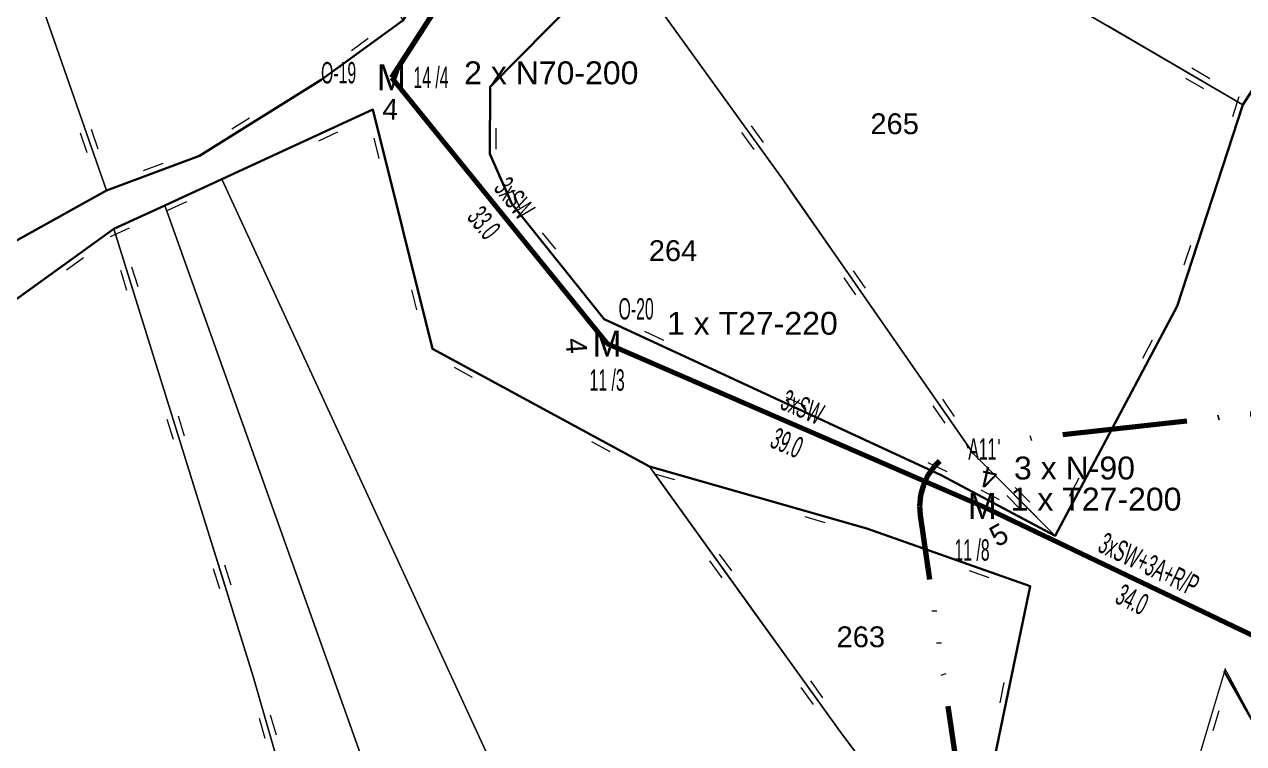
# Model space of a CAD drawing. Header units: millimetres. Extents: x 614452 to 616952, y 4151662 to 4153442.
# Drawn here: x 615834.9 to 615951.9, y 4152348.5 to 4152417.6 of the extents above; entities that cross this region are included whole.
import ezdxf
from ezdxf.enums import TextEntityAlignment as Align
from ezdxf.xclip import XClip

# ---------------------------------------------------------------- set-up
doc = ezdxf.new("R2010")
doc.units = ezdxf.units.MM
doc.header["$XCLIPFRAME"] = 2
doc.linetypes.add('ACAD_ISO14W100', pattern=[24, 12, -3, 0, -3, 0, -3, 0, -3])
for name, color, linetype, lineweight in [('02_ADA_ALN_YENI', 7, 'Continuous', 30), ('03_PARSEL_ALN_ESKI', 18, 'Continuous', 0), ('03_PARSEL_ALN_YENI', 171, 'Continuous', 0), ('03_PARSEL_NO_ESKI', 5, 'Continuous', 0), ('03_PARSEL_SNR_YENI', 5, 'Continuous', 0), ('06_DETAY_SNR_KROKI', 4, 'Continuous', 0), ('07_SNRTIP_GECERLI', 30, 'Continuous', 0), ('07_SNRTIP_SABIT', 18, 'Continuous', 0), ('DIREK_OG_YENI', 10, 'Continuous', 25), ('HAT_OG_HAVAI_YENI', 1, 'Continuous', 70), ('KULLANICI', 1, 'Continuous', 25), ('NOKTA_DETAY_YENI', 171, 'Continuous', 0), ('NOKTA_PARSEL_YENI', 30, 'Continuous', 0), ('TRAFO_BOLGE_TUM', 254, 'ACAD_ISO14W100', 70)]:
    doc.layers.add(name, color=color, linetype=linetype, lineweight=lineweight)
doc.layers.add('Unknown_Point_Feature', color=7, linetype='Continuous')
doc.styles.add('Direk', font='B_CAD')
doc.styles.get("Standard").update_dxf_attribs({"font": 'Arial'})

# ---------------------------------------------------------------- blocks, each defined once
blk = doc.blocks.new('fggg')
at = {"layer": '02_ADA_ALN_YENI', "color": 252}
for points in [[(616019.28, 4152511.72, 0), (616007.97, 4152497.23, 0), (615987.11, 4152472.98, 0), (615965.34, 4152430.88, 0), (615951.85, 4152409.91, 0), (615945.53, 4152390.56, 0), (615933.82, 4152368.51, 0), (615922.89, 4152374.33, 0), (615890.53, 4152389.32, 0), (615881.65, 4152400.38, 0), (615879.56, 4152405.19, 0), (615879.59, 4152411.65, 0), (615890.88, 4152423.11, 0), (615894.74, 4152420.7, 0), (615909.83, 4152436.63, 0), (615909.83, 4152436.63, 0), (615913.16, 4152450.59, 0), (615926.42, 4152476.19, 0), (615944.46, 4152504.53, 0), (615952.33, 4152515.83, 0)], [(615824.07, 4152457.26, 0), (615837.67, 4152457.2, 0), (615846.6, 4152460.28, 0), (615862.2, 4152465.2, 0), (615873.45, 4152470.33, 0), (615884.75, 4152475.76, 0), (615894.05, 4152480.78, 0), (615908.4, 4152491.33, 0), (615914.61, 4152496.49, 0), (615914.12, 4152490.65, 0), (615906.6, 4152476.74, 0), (615904.67, 4152472.52, 0), (615899.54, 4152461.82, 0), (615893.24, 4152451.24, 0), (615884.83, 4152437.7, 0), (615884.83, 4152437.7, 0), (615880.37, 4152433, 0), (615871.19, 4152418.01, 0), (615863.35, 4152412.32, 0), (615851.68, 4152405.01, 0), (615842.75, 4152401.69, 0), (615826.14, 4152392.46, 0)], [(615826.8, 4152386, 0), (615843.44, 4152398.01, 0), (615848.33, 4152400.25, 0), (615853.81, 4152402.77, 0), (615868.33, 4152409.45, 0), (615874.04, 4152386.46, 0), (615894.88, 4152375.16, 0), (615915.75, 4152369.21, 0), (615931.44, 4152363.67, 0), (615925.23, 4152333.75, 0), (615921.49, 4152309.89, 0), (615910.98, 4152278.86, 0), (615892.58, 4152276.16, 0), (615883.07, 4152267.28, 0), (615848.81, 4152255.6, 0), (615819.7, 4152258.29, 0)]]:
    blk.add_polyline3d(points, dxfattribs=at)
at = {"layer": '03_PARSEL_ALN_ESKI', "color": 252}
for p in [(615918.71, 4152408.09), (615897.44, 4152395.9), (615915.47, 4152358.81)]:
    blk.add_point(p, dxfattribs=at)
at = {"layer": '03_PARSEL_ALN_YENI', "color": 252}
for points in [[(615987.11, 4152472.98, 0), (615965.34, 4152430.88, 0), (615951.85, 4152409.91, 0), (615930.11, 4152422.61, 0), (615909.83, 4152436.63, 0), (615913.16, 4152450.59, 0), (615926.42, 4152476.19, 0), (615944.46, 4152504.53, 0), (615968.43, 4152487.88, 0), (615987.11, 4152472.98, 0)], [(615860.68, 4152437.52, 0), (615871.19, 4152418.01, 0), (615863.35, 4152412.32, 0), (615851.68, 4152405.01, 0), (615842.75, 4152401.69, 0), (615834.86, 4152424.28, 0), (615838.59, 4152426.51, 0), (615838.28, 4152433.59, 0), (615844.1, 4152440.35, 0), (615852.01, 4152447.82, 0), (615860.68, 4152437.52, 0)], [(615930.11, 4152422.61, 0), (615951.85, 4152409.91, 0), (615945.53, 4152390.56, 0), (615933.82, 4152368.51, 0), (615926, 4152376.38, 0), (615907.71, 4152402.71, 0), (615894.74, 4152420.7, 0), (615909.83, 4152436.63, 0), (615930.11, 4152422.61, 0)], [(615842.75, 4152401.69, 0), (615826.14, 4152392.46, 0), (615819.05, 4152387.99, 0), (615808.41, 4152382.93, 0), (615804.2, 4152392.84, 0), (615798.5, 4152403.65, 0), (615807.49, 4152409.17, 0), (615817.33, 4152414.81, 0), (615834.86, 4152424.28, 0), (615842.75, 4152401.69, 0)], [(615894.74, 4152420.7, 0), (615907.71, 4152402.71, 0), (615926, 4152376.38, 0), (615933.82, 4152368.51, 0), (615922.89, 4152374.33, 0), (615890.53, 4152389.32, 0), (615881.65, 4152400.38, 0), (615879.56, 4152405.19, 0), (615879.59, 4152411.65, 0), (615890.88, 4152423.11, 0), (615894.74, 4152420.7, 0)], [(615910.98, 4152278.86, 0), (615853.81, 4152402.77, 0), (615868.33, 4152409.45, 0), (615874.04, 4152386.46, 0), (615894.88, 4152375.16, 0), (615913.41, 4152349.39, 0), (615925.23, 4152333.75, 0), (615921.49, 4152309.89, 0), (615910.98, 4152278.86, 0)], [(615892.58, 4152276.16, 0), (615848.33, 4152400.25, 0), (615853.81, 4152402.77, 0), (615910.98, 4152278.86, 0), (615892.58, 4152276.16, 0)], [(615865.35, 4152325.42, 0), (615856.82, 4152354.99, 0), (615843.44, 4152398.01, 0), (615848.33, 4152400.25, 0), (615892.58, 4152276.16, 0), (615883.07, 4152267.28, 0), (615875.85, 4152290.73, 0), (615865.35, 4152325.42, 0)], [(615802.34, 4152353.31, 0), (615816.29, 4152358.31, 0), (615810.34, 4152379.38, 0), (615826.8, 4152386, 0), (615843.44, 4152398.01, 0), (615856.82, 4152354.99, 0), (615865.35, 4152325.42, 0), (615875.85, 4152290.73, 0), (615883.07, 4152267.28, 0), (615848.81, 4152255.6, 0), (615819.7, 4152258.29, 0), (615812.91, 4152295.49, 0), (615807.12, 4152327.11, 0), (615802.34, 4152353.31, 0)], [(615894.88, 4152375.16, 0), (615915.75, 4152369.21, 0), (615931.44, 4152363.67, 0), (615925.23, 4152333.75, 0), (615913.41, 4152349.39, 0), (615894.88, 4152375.16, 0)]]:
    blk.add_polyline3d(points, close=True, dxfattribs=at)
at = {"layer": '03_PARSEL_SNR_YENI', "color": 252}
for p, q in [((615868.33, 4152409.45, 0.95), (615863.79, 4152407.36, 0.95)), ((615863.79, 4152407.36, 0.95), (615854.7, 4152403.18, 0.95)), ((615864.93, 4152407.27, 0.95), (615863.11, 4152406.43, 0.95)), ((615853.81, 4152402.77, 0.95), (615849.27, 4152400.68, 0.95)), ((615854.7, 4152403.18, 0.95), (615853.81, 4152402.77, 0.95)), ((615848.33, 4152400.25, 0.95), (615843.78, 4152398.16, 0.95)), ((615849.27, 4152400.68, 0.95), (615848.33, 4152400.25, 0.95)), ((615850.41, 4152400.59, 0.95), (615848.59, 4152399.76, 0.95)), ((615843.44, 4152398.01, 0.95), (615839.38, 4152395.08, 0.95)), ((615844.93, 4152398.07, 0.95), (615843.11, 4152397.24, 0.95)), ((615843.78, 4152398.16, 0.95), (615843.44, 4152398.01, 0.95)), ((615843.44, 4152398.01, 0.95), (615844.92, 4152393.23, 0.95)), ((615839.38, 4152395.08, 0.95), (615831.27, 4152389.23, 0.95)), ((615840.52, 4152395.21, 0.95), (615838.9, 4152394.04, 0.95)), ((615844.09, 4152394.02, 0.95), (615844.68, 4152392.11, 0.95)), ((615845.16, 4152394.35, 0.95), (615845.76, 4152392.44, 0.95)), ((615844.92, 4152393.23, 0.95), (615847.89, 4152383.68, 0.95)), ((615847.89, 4152383.68, 0.95), (615849.38, 4152378.91, 0.95)), ((615849.62, 4152380.03, 0.95), (615850.21, 4152378.12, 0.95)), ((615848.55, 4152379.7, 0.95), (615849.14, 4152377.79, 0.95)), ((615849.38, 4152378.91, 0.95), (615852.35, 4152369.36, 0.95)), ((615852.35, 4152369.36, 0.95), (615853.84, 4152364.59, 0.95)), ((615853, 4152365.37, 0.95), (615853.6, 4152363.46, 0.95)), ((615853.84, 4152364.59, 0.95), (615856.81, 4152355.04, 0.95)), ((615854.08, 4152365.71, 0.95), (615854.67, 4152363.8, 0.95)), ((615856.81, 4152355.04, 0.95), (615856.82, 4152354.99, 0.95)), ((615856.82, 4152354.99, 0.95), (615858.21, 4152350.18, 0.95)), ((615857.39, 4152350.99, 0.95), (615857.94, 4152349.07, 0.95)), ((615858.47, 4152351.3, 0.95), (615859.02, 4152349.38, 0.95)), ((615858.21, 4152350.18, 0.95), (615860.98, 4152340.58, 0.95))]:
    blk.add_line(p, q, dxfattribs=at)
for p in [(615868.33, 4152409.45, 620.32), (615853.81, 4152402.77, 620.32), (615853.81, 4152402.77, 619.91), (615848.33, 4152400.25, 619.91), (615848.33, 4152400.25, 620.32), (615843.44, 4152398.01, 619.91), (615843.44, 4152398.01, 619.91), (615843.44, 4152398.01, 619.91), (615856.82, 4152354.99, 617.84), (615856.82, 4152354.99, 617.84)]:
    blk.add_point(p, dxfattribs=at)
at = {"layer": '06_DETAY_SNR_KROKI', "color": 252}
for p, q in [((615837.81, 4152415.85, 0.95), (615836.16, 4152420.57, 0.95)), ((615938.9, 4152417.48, 0.95), (615934.58, 4152420, 0.95)), ((615887.37, 4152419.55, 0.95), (615880.35, 4152412.42, 0.95)), ((615898.94, 4152414.87, 0.95), (615896.02, 4152418.93, 0.95)), ((615867.4, 4152415.26, 0.95), (615871.19, 4152418.01, 0.95)), ((615947.53, 4152412.43, 0.95), (615938.9, 4152417.48, 0.95)), ((615866.26, 4152415.12, 0.95), (615867.88, 4152416.3, 0.95)), ((615841.1, 4152406.41, 0.95), (615837.81, 4152415.85, 0.95)), ((615863.35, 4152412.32, 0.95), (615867.4, 4152415.26, 0.95)), ((615904.79, 4152406.76, 0.95), (615898.94, 4152414.87, 0.95)), ((615951.85, 4152409.91, 0.95), (615954.55, 4152414.12, 0.95)), ((615948.68, 4152412.41, 0.95), (615946.95, 4152413.42, 0.95)), ((615855.92, 4152407.66, 0.95), (615863.35, 4152412.32, 0.95)), ((615879.59, 4152411.65, 0.95), (615879.57, 4152406.65, 0.95)), ((615880.35, 4152412.42, 0.95), (615879.59, 4152411.65, 0.95)), ((615948.11, 4152411.44, 0.95), (615946.38, 4152412.45, 0.95)), ((615951.85, 4152409.91, 0.95), (615947.53, 4152412.43, 0.95)), ((615950.89, 4152408.79, 0.95), (615951.51, 4152410.69, 0.95)), ((615869.22, 4152405.87, 0.95), (615868.33, 4152409.45, 0.95)), ((615950.18, 4152404.82, 0.95), (615951.74, 4152409.57, 0.95)), ((615951.74, 4152409.57, 0.95), (615951.85, 4152409.91, 0.95)), ((615854.77, 4152407.61, 0.95), (615856.47, 4152408.67, 0.95)), ((615905.83, 4152406.28, 0.95), (615904.66, 4152407.9, 0.95)), ((615840.9, 4152405.28, 0.95), (615840.24, 4152407.17, 0.95)), ((615841.96, 4152405.65, 0.95), (615841.3, 4152407.54, 0.95)), ((615851.68, 4152405.01, 0.95), (615855.92, 4152407.66, 0.95)), ((615880.14, 4152407.65, 0.95), (615880.13, 4152405.65, 0.95)), ((615904.92, 4152405.62, 0.95), (615903.75, 4152407.24, 0.95)), ((615907.71, 4152402.71, 0.95), (615904.79, 4152406.76, 0.95)), ((615842.75, 4152401.69, 0.95), (615841.1, 4152406.41, 0.95)), ((615868.91, 4152404.76, 0.95), (615868.43, 4152406.7, 0.95)), ((615870.42, 4152401.02, 0.95), (615869.22, 4152405.87, 0.95)), ((615879.57, 4152406.65, 0.95), (615879.56, 4152405.19, 0.95)), ((615847.44, 4152403.43, 0.95), (615851.68, 4152405.01, 0.95)), ((615879.56, 4152405.19, 0.95), (615881.55, 4152400.61, 0.95)), ((615947.08, 4152395.31, 0.95), (615950.18, 4152404.82, 0.95)), ((615842.75, 4152401.69, 0.95), (615847.44, 4152403.43, 0.95)), ((615846.3, 4152403.61, 0.95), (615848.18, 4152404.31, 0.95)), ((615908.88, 4152401.02, 0.95), (615907.71, 4152402.71, 0.95)), ((615839.25, 4152399.74, 0.95), (615842.75, 4152401.69, 0.95)), ((615872.83, 4152391.31, 0.95), (615870.42, 4152401.02, 0.95)), ((615881.67, 4152401.75, 0.95), (615882.47, 4152399.91, 0.95)), ((615914.59, 4152392.8, 0.95), (615908.88, 4152401.02, 0.95)), ((615830.51, 4152394.89, 0.95), (615839.25, 4152399.74, 0.95)), ((615881.55, 4152400.61, 0.95), (615881.65, 4152400.38, 0.95)), ((615881.65, 4152400.38, 0.95), (615884.78, 4152396.48, 0.95)), ((615884.59, 4152397.61, 0.95), (615885.84, 4152396.05, 0.95)), ((615884.78, 4152396.48, 0.95), (615890.53, 4152389.32, 0.95)), ((615946.23, 4152394.53, 0.95), (615946.86, 4152396.44, 0.95)), ((615945.53, 4152390.56, 0.95), (615947.08, 4152395.31, 0.95)), ((615915.62, 4152392.3, 0.95), (615914.48, 4152393.95, 0.95)), ((615914.7, 4152391.66, 0.95), (615913.56, 4152393.3, 0.95)), ((615917.44, 4152388.7, 0.95), (615914.59, 4152392.8, 0.95)), ((615872.53, 4152390.2, 0.95), (615872.05, 4152392.15, 0.95)), ((615874.04, 4152386.46, 0.95), (615872.83, 4152391.31, 0.95)), ((615943.2, 4152386.18, 0.95), (615945.53, 4152390.56, 0.95)), ((615890.53, 4152389.32, 0.95), (615895.06, 4152387.22, 0.95)), ((615894.39, 4152388.15, 0.95), (615896.21, 4152387.31, 0.95)), ((615923.15, 4152380.49, 0.95), (615917.44, 4152388.7, 0.95)), ((615895.06, 4152387.22, 0.95), (615904.14, 4152383.01, 0.95)), ((615942.24, 4152385.56, 0.95), (615943.17, 4152387.32, 0.95)), ((615877.29, 4152384.69, 0.95), (615874.04, 4152386.46, 0.95)), ((615940.86, 4152381.76, 0.95), (615943.2, 4152386.18, 0.95)), ((615877.9, 4152383.72, 0.95), (615876.15, 4152384.67, 0.95)), ((615881.69, 4152382.31, 0.95), (615877.29, 4152384.69, 0.95)), ((615890.48, 4152377.54, 0.95), (615881.69, 4152382.31, 0.95)), ((615904.14, 4152383.01, 0.95), (615908.67, 4152380.91, 0.95)), ((615908, 4152381.84, 0.95), (615909.82, 4152381, 0.95)), ((615923.26, 4152379.34, 0.95), (615922.12, 4152380.99, 0.95)), ((615924.18, 4152379.98, 0.95), (615923.04, 4152381.63, 0.95)), ((615936.17, 4152372.93, 0.95), (615940.86, 4152381.76, 0.95)), ((615908.67, 4152380.91, 0.95), (615917.75, 4152376.71, 0.95)), ((615926, 4152376.38, 0.95), (615923.15, 4152380.49, 0.95)), ((615891.09, 4152376.57, 0.95), (615889.33, 4152377.53, 0.95)), ((615894.88, 4152375.16, 0.95), (615890.48, 4152377.54, 0.95)), ((615917.75, 4152376.71, 0.95), (615922.29, 4152374.61, 0.95)), ((615930.3, 4152372.06, 0.95), (615926, 4152376.38, 0.95)), ((615896.52, 4152374.69, 0.95), (615894.88, 4152375.16, 0.95)), ((615895.9, 4152373.74, 0.95), (615894.88, 4152375.16, 0.95)), ((615921.61, 4152375.54, 0.95), (615923.43, 4152374.7, 0.95)), ((615897.32, 4152373.88, 0.95), (615895.4, 4152374.43, 0.95)), ((615901.32, 4152373.32, 0.95), (615896.52, 4152374.69, 0.95)), ((615922.29, 4152374.61, 0.95), (615922.89, 4152374.33, 0.95)), ((615922.89, 4152374.33, 0.95), (615927.31, 4152371.98, 0.95)), ((615935.2, 4152372.31, 0.95), (615936.14, 4152374.07, 0.95)), ((615901.74, 4152365.62, 0.95), (615895.9, 4152373.74, 0.95)), ((615910.94, 4152370.58, 0.95), (615901.32, 4152373.32, 0.95)), ((615926.69, 4152372.94, 0.95), (615928.45, 4152372, 0.95)), ((615931.4, 4152371.75, 0.95), (615929.99, 4152373.16, 0.95)), ((615933.82, 4152368.51, 0.95), (615936.17, 4152372.93, 0.95)), ((615927.31, 4152371.98, 0.95), (615933.82, 4152368.51, 0.95)), ((615930.6, 4152370.95, 0.95), (615929.19, 4152372.37, 0.95)), ((615933.82, 4152368.51, 0.95), (615930.3, 4152372.06, 0.95)), ((615915.75, 4152369.21, 0.95), (615910.94, 4152370.58, 0.95)), ((615911.75, 4152369.77, 0.95), (615909.83, 4152370.32, 0.95)), ((615917.3, 4152368.67, 0.95), (615915.75, 4152369.21, 0.95)), ((615926.73, 4152365.33, 0.95), (615917.3, 4152368.67, 0.95)), ((615901.86, 4152364.48, 0.95), (615900.69, 4152366.11, 0.95)), ((615902.78, 4152365.14, 0.95), (615901.61, 4152366.76, 0.95)), ((615904.65, 4152361.56, 0.95), (615901.74, 4152365.62, 0.95)), ((615927.48, 4152364.47, 0.95), (615925.6, 4152365.14, 0.95)), ((615931.44, 4152363.67, 0.95), (615926.73, 4152365.33, 0.95)), ((615931.33, 4152363.13, 0.95), (615931.44, 4152363.67, 0.95)), ((615929.3, 4152353.34, 0.95), (615931.33, 4152363.13, 0.95)), ((615910.49, 4152353.45, 0.95), (615904.65, 4152361.56, 0.95)), ((615950.17, 4152355.69, 0.95), (615948.72, 4152350.91, 0.95)), ((615950.59, 4152354.9, 0.95), (615950.17, 4152355.69, 0.95)), ((615911.53, 4152352.96, 0.95), (615910.37, 4152354.59, 0.95)), ((615928.55, 4152352.47, 0.95), (615928.95, 4152354.43, 0.95)), ((615955.29, 4152346.08, 0.95), (615950.59, 4152354.9, 0.95)), ((615910.62, 4152352.31, 0.95), (615909.45, 4152353.93, 0.95)), ((615913.41, 4152349.39, 0.95), (615910.49, 4152353.45, 0.95)), ((615928.28, 4152348.44, 0.95), (615929.3, 4152353.34, 0.95)), ((615949.55, 4152351.7, 0.95), (615948.97, 4152349.79, 0.95)), ((615948.72, 4152350.91, 0.95), (615945.84, 4152341.33, 0.95)), ((615916.19, 4152345.72, 0.95), (615913.41, 4152349.39, 0.95))]:
    blk.add_line(p, q, dxfattribs=at)
for p in [(615863.35, 4152412.32, 620.24), (615863.35, 4152412.32, 620.24), (615879.59, 4152411.65, 619.79), (615879.59, 4152411.65, 619.79), (615868.33, 4152409.45, 620.32), (615951.85, 4152409.91, 618.43), (615951.85, 4152409.91, 618.43), (615951.85, 4152409.91, 618.43), (615851.68, 4152405.01, 620.41), (615851.68, 4152405.01, 620.41), (615879.56, 4152405.19, 619.43), (615879.56, 4152405.19, 619.43), (615907.71, 4152402.71, 618.84), (615907.71, 4152402.71, 618.84), (615842.75, 4152401.69, 622.22), (615842.75, 4152401.69, 622.22), (615842.75, 4152401.69, 622.22), (615881.65, 4152400.38, 619.39), (615881.65, 4152400.38, 619.39), (615945.53, 4152390.56, 617.22), (615945.53, 4152390.56, 617.22), (615890.53, 4152389.32, 619.03), (615890.53, 4152389.32, 619.03), (615874.04, 4152386.46, 618.65), (615874.04, 4152386.46, 618.65), (615926, 4152376.38, 618.21), (615926, 4152376.38, 618.21), (615894.88, 4152375.16, 618.12), (615894.88, 4152375.16, 618.12), (615894.88, 4152375.16, 618.12), (615922.89, 4152374.33, 618.54), (615922.89, 4152374.33, 618.54), (615915.75, 4152369.21, 618.33), (615915.75, 4152369.21, 618.33), (615933.82, 4152368.51, 618.89), (615933.82, 4152368.51, 618.89), (615933.82, 4152368.51, 618.89), (615931.44, 4152363.67, 618.55), (615931.44, 4152363.67, 618.55), (615950.17, 4152355.69, 619.59), (615950.17, 4152355.69, 619.59), (615913.41, 4152349.39, 617.38), (615913.41, 4152349.39, 617.38)]:
    blk.add_point(p, dxfattribs=at)
at = {"layer": '07_SNRTIP_GECERLI', "color": 252}
for points in [[(615910.98, 4152278.86, 0), (615853.81, 4152402.77, 620.08)], [(615848.33, 4152400.25, 619.99), (615892.58, 4152276.16, 0)]]:
    blk.add_polyline3d(points, dxfattribs=at)
at = {"layer": '07_SNRTIP_SABIT', "color": 252}
for points in [[(615987.11, 4152472.98, 618.45), (615965.34, 4152430.88, 617.7), (615951.85, 4152409.91, 618.43)], [(615951.85, 4152409.91, 618.43), (615930.11, 4152422.61, 619.2), (615909.83, 4152436.63, 620.14)], [(615842.75, 4152401.69, 622.22), (615834.86, 4152424.28, 626.32)], [(615890.88, 4152423.11, 619.75), (615879.59, 4152411.65, 619.79)], [(615894.74, 4152420.7, 619.32), (615907.71, 4152402.71, 618.84), (615926, 4152376.38, 618.21), (615933.82, 4152368.51, 618.89)], [(615842.75, 4152401.69, 622.22), (615851.68, 4152405.01, 0), (615863.35, 4152412.32, 0), (615871.19, 4152418.01, 620.41)], [(615879.59, 4152411.65, 619.79), (615879.56, 4152405.19, 619.43), (615881.65, 4152400.38, 619.39), (615890.53, 4152389.32, 619.03), (615922.89, 4152374.33, 618.54), (615933.82, 4152368.51, 618.89)], [(615853.81, 4152402.77, 0), (615868.33, 4152409.45, 620.32)], [(615868.33, 4152409.45, 620.32), (615874.04, 4152386.46, 618.65), (615894.88, 4152375.16, 618.12)], [(615933.82, 4152368.51, 618.89), (615945.53, 4152390.56, 617.22), (615951.85, 4152409.91, 618.43)], [(615848.33, 4152400.25, 0), (615853.81, 4152402.77, 0)], [(615808.41, 4152382.93, 621.15), (615819.05, 4152387.99, 622.15), (615826.14, 4152392.46, 622.58), (615842.75, 4152401.69, 622.22)], [(615843.44, 4152398.01, 619.91), (615848.33, 4152400.25, 0)], [(615843.44, 4152398.01, 619.91), (615826.8, 4152386, 618.14), (615810.34, 4152379.38, 619.3)], [(615843.44, 4152398.01, 619.91), (615856.82, 4152354.99, 617.84), (615865.35, 4152325.42, 617.07), (615875.85, 4152290.73, 616.37), (615883.07, 4152267.28, 616.37)], [(615894.88, 4152375.16, 618.12), (615913.41, 4152349.39, 617.38), (615925.23, 4152333.75, 616.95)], [(615931.44, 4152363.67, 618.55), (615915.75, 4152369.21, 618.33), (615894.88, 4152375.16, 618.12)], [(615925.23, 4152333.75, 616.95), (615931.44, 4152363.67, 618.55)]]:
    blk.add_polyline3d(points, dxfattribs=at)
at = {"layer": 'NOKTA_DETAY_YENI', "color": 252}
blk.add_point((615950.17, 4152355.69, 619.59), dxfattribs=at)
at = {"layer": 'NOKTA_PARSEL_YENI', "color": 252}
for p in [(615863.35, 4152412.32, 620.24), (615879.59, 4152411.65, 619.79), (615868.33, 4152409.45, 620.32), (615951.85, 4152409.91, 618.43), (615851.68, 4152405.01), (615879.56, 4152405.19, 619.43), (615853.81, 4152402.77), (615907.71, 4152402.71, 618.84), (615842.75, 4152401.69, 622.22), (615848.33, 4152400.25), (615881.65, 4152400.38, 619.39), (615843.44, 4152398.01, 619.91), (615945.53, 4152390.56, 617.22), (615890.53, 4152389.32, 619.03), (615874.04, 4152386.46, 618.65), (615926, 4152376.38, 618.21), (615894.88, 4152375.16, 618.12), (615922.89, 4152374.33, 618.54), (615915.75, 4152369.21, 618.33), (615933.82, 4152368.51, 618.89), (615931.44, 4152363.67, 618.55), (615856.82, 4152354.99, 617.84), (615913.41, 4152349.39, 617.38)]:
    blk.add_point(p, dxfattribs=at)
at = {"layer": '03_PARSEL_NO_ESKI', "color": 252}
for s, p in [('265', (615916.09, 4152407.09)), ('264', (615894.81, 4152394.9)), ('263', (615912.84, 4152357.81))]:
    blk.add_text(s, height=2, dxfattribs=at).set_placement(p)

msp = doc.modelspace()

# ---------------------------------------------------------------- linework, layer by layer
at = {"layer": 'HAT_OG_HAVAI_YENI'}
for p, q in [((615895.2, 4152451.45), (615870.1, 4152412.54)), ((615870.1, 4152412.54), (615890.81, 4152386.97)), ((615890.81, 4152386.97), (615926.84, 4152371.36)), ((615926.84, 4152371.36), (615957.23, 4152356.83))]:
    msp.add_line(p, q, dxfattribs=at)
at = {"layer": 'KULLANICI', "color": 5, "flags": 128}
msp.add_lwpolyline([(615950.02, 4152355.51), (615953.7, 4152349.05), (615957.55, 4152342.42), (615960.11, 4152338.07), (615962.21, 4152333.06), (615963.24, 4152328.8), (615964.09, 4152324.45), (615963.69, 4152316.7), (615962.53, 4152305.1), (615961.68, 4152294.53), (615960.47, 4152288.13), (615958.76, 4152282.57), (615956.08, 4152276.7), (615953.3, 4152272.09), (615949.94, 4152266.22), (615946.76, 4152260.57), (615944.61, 4152255.73), (615944.43, 4152251.84), (615944.34, 4152249.65)], dxfattribs=at)
at = {"layer": 'TRAFO_BOLGE_TUM', "flags": 128}
msp.add_lwpolyline([(616051.11, 4152028.74), (616051.1, 4152028.73), (616017.64, 4152078.78), (616017.43, 4152079.12), (616017.21, 4152079.6), (616017.19, 4152079.59), (615938.92, 4152247.83), (615938.72, 4152248.31), (615938.45, 4152249.32), (615938.44, 4152249.5), (615938.42, 4152249.5), (615920.91, 4152370.5), (615920.85, 4152371.36), (615920.94, 4152372.4), (615921.21, 4152373.41), (615921.65, 4152374.36), (615922.25, 4152375.21), (615922.99, 4152375.95), (615923.85, 4152376.55), (615924.79, 4152377), (615925.8, 4152377.27), (615926.19, 4152377.3), (615926.19, 4152377.32), (616596.62, 4152451.18), (616597.28, 4152451.22), (616598.32, 4152451.12), (616599.33, 4152450.85), (616600.28, 4152450.41), (616601.14, 4152449.81), (616601.88, 4152449.07), (616602.48, 4152448.22), (616602.92, 4152447.27), (616603.19, 4152446.26), (616603.28, 4152445.22), (616603.19, 4152444.17), (616602.92, 4152443.16), (616602.48, 4152442.22), (616602.23, 4152441.87), (616602.25, 4152441.85), (616559.03, 4152377.95), (616558.66, 4152377.46), (616558.38, 4152377.19), (616558.4, 4152377.17), (616272.35, 4152077.4), (616271.87, 4152076.95), (616271.01, 4152076.35), (616270.07, 4152075.91), (616270, 4152075.89), (616270, 4152075.88), (616074.15, 4152007.04), (616073.2, 4152006.79), (616072.16, 4152006.7), (616071.12, 4152006.79), (616070.11, 4152007.06), (616069.16, 4152007.51), (616068.3, 4152008.11), (616067.56, 4152008.85), (616067.54, 4152008.87), (616067.54, 4152008.87), (616051.47, 4152028.23), (616051.11, 4152028.74), (616051.11, 4152028.74)], dxfattribs=at)

# ---------------------------------------------------------------- block references
ref = msp.add_blockref('fggg', (0, 0))
XClip(ref).set_block_clipping_path([(615240.7433106549, 4153442.5), (615240.7433106545, 4152542.5), (614452.5, 4152542.5), (614452.5, 4151662.5), (616764.340303037, 4151662.5), (616764.340303037, 4152542.5), (616327.5, 4152542.5), (616327.5, 4153442.5)])

# ---------------------------------------------------------------- texts
at = {"layer": 'DIREK_OG_YENI', "width": 0.53}
for s, p in [('O-19', (615865.03, 4152412.99)), ('14 /4', (615873.9, 4152412.54)), ('O-20', (615893.6, 4152390.31)), ('11 /3', (615890.81, 4152383.47)), ('A11', (615926.84, 4152376.86)), ('11 /8', (615925.85, 4152367.15))]:
    msp.add_text(s, height=2.05, dxfattribs=at).set_placement(p, align=Align.MIDDLE_CENTER)
at = {"layer": 'DIREK_OG_YENI', "style": 'Direk'}
for p in [(615870.1, 4152412.54), (615890.81, 4152386.97), (615926.84, 4152371.36)]:
    msp.add_text('M', height=2.5, dxfattribs=at).set_placement(p, align=Align.MIDDLE_CENTER)
at = {"layer": 'DIREK_OG_YENI', "color": 32, "style": 'Direk'}
for s, rotation, p in [('4', 357.7721, (615870, 4152409.49)), ('4', 274.1772, (615887.86, 4152386.77)), ('4', 527.2252, (615927.46, 4152374.09)), ('5', 389.2225, (615928.42, 4152368.61))]:
    msp.add_text(s, height=2, rotation=rotation, dxfattribs=at).set_placement(p, align=Align.MIDDLE_CENTER)
at = {"layer": 'HAT_OG_HAVAI_YENI', "lineweight": 30, "width": 0.53}
for s, rotation, p in [('3xSW', 309.0013, (615881.11, 4152400.29, 307945.4)), ('3xSW', 336.5773, (615909.16, 4152379.94, 307963.42)), ('3xSW+3A+R/P', 334.4503, (615942.4, 4152364.86, 307978.61))]:
    msp.add_text(s, height=2.05, rotation=rotation, dxfattribs=at).set_placement(p, align=Align.CENTER)
for s, rotation, p in [('33.0', 309.0013, (615879.79, 4152399.22, 307945.4)), ('39.0', 336.5773, (615908.49, 4152378.38, 307963.42)), ('34.0', 334.4503, (615941.67, 4152363.33, 307978.61))]:
    msp.add_text(s, height=2.05, rotation=rotation, dxfattribs=at).set_placement(p, align=Align.TOP_CENTER)
at = {"layer": 'Unknown_Point_Feature', "color": 0}
for s, p in [('2 x N70-200', (615877.08, 4152411.88)), ('1 x T27-220', (615896.56, 4152387.82)), ('3 x N-90', (615929.88, 4152373.92)), ('1 x T27-200', (615929.56, 4152370.93))]:
    msp.add_text(s, height=2.2, dxfattribs=at).set_placement(p)

doc.saveas('drawing.dxf')
